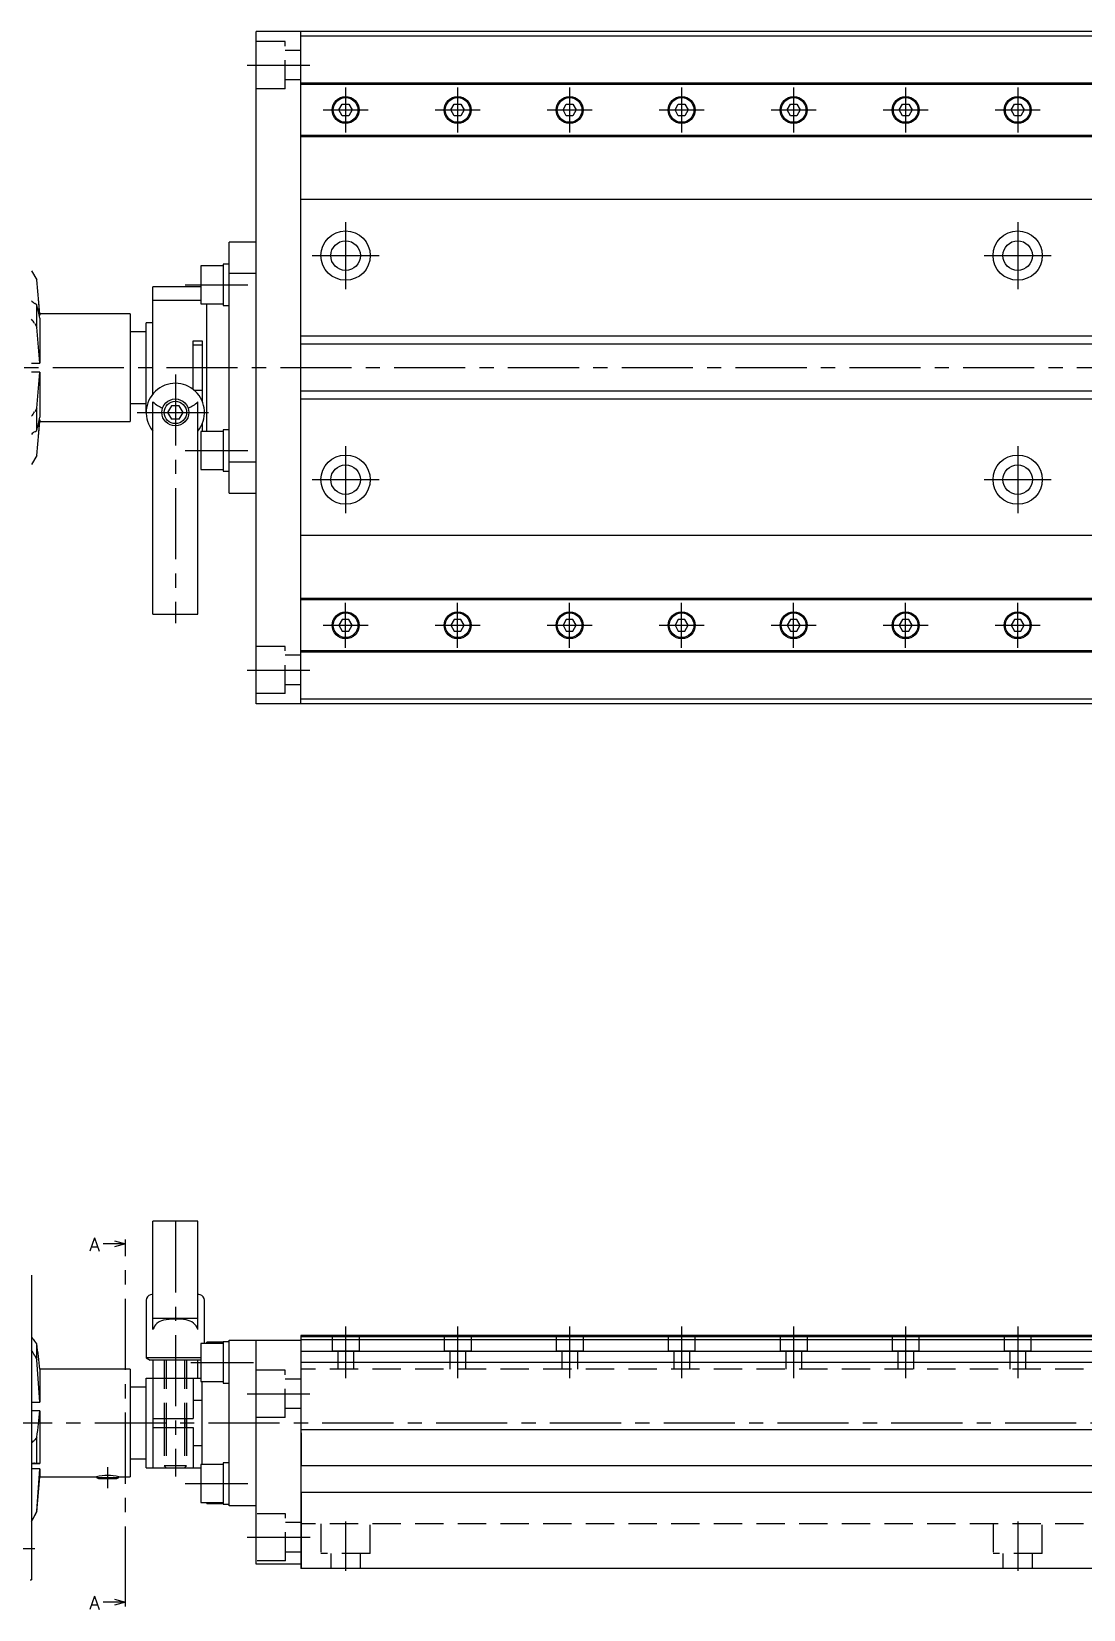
# Model space of a CAD drawing. Extents: x -2 to 809, y -8 to 361.
# Drawn here: x 276.6 to 511.4, y 8.4 to 360.5 of the extents above; entities that cross this region are included whole.
import ezdxf

# ---------------------------------------------------------------- set-up
doc = ezdxf.new("R2010")
doc.units = 0
doc.header["$LTSCALE"] = 0.5
doc.linetypes.add('CENTER', pattern=[50.8, 31.75, -6.35, 6.35, -6.35])
doc.linetypes.add('DASHED', pattern=[19.05, 12.7, -6.35])
for name, color, linetype in [('MSM_CENTER', 1, 'CENTER'), ('MSM_CONTINUOUS', 7, 'CONTINUOUS'), ('MSM_DASHED', 4, 'DASHED'), ('MSM_NARROW', 5, 'CONTINUOUS'), ('MSM_PART_NUMBER', 7, 'CONTINUOUS')]:
    doc.layers.add(name, color=color, linetype=linetype)
doc.styles.get("Standard").update_dxf_attribs({"font": 'txt.shx', "height": 3, "bigfont": 'bigfont.shx'})

msp = doc.modelspace()

# ---------------------------------------------------------------- linework, layer by layer
at = {"layer": 'MSM_CENTER'}
for p, q in [((324.73, 353.02), (338.73, 353.02)), ((346.73, 348.02), (346.73, 338.02)), ((371.73, 348.02), (371.73, 338.02)), ((396.73, 348.02), (396.73, 338.02)), ((421.73, 348.02), (421.73, 338.02)), ((446.73, 348.02), (446.73, 338.02)), ((471.73, 348.02), (471.73, 338.02)), ((496.73, 348.02), (496.73, 338.02)), ((341.73, 343.02), (351.73, 343.02)), ((366.73, 343.02), (376.73, 343.02)), ((391.73, 343.02), (401.73, 343.02)), ((416.73, 343.02), (426.73, 343.02)), ((441.73, 343.02), (451.73, 343.02)), ((466.73, 343.02), (476.73, 343.02)), ((491.73, 343.02), (501.73, 343.02)), ((346.73, 318.02), (346.73, 303.02)), ((496.73, 318.02), (496.73, 303.02)), ((339.23, 310.52), (354.23, 310.52)), ((489.23, 310.52), (504.23, 310.52)), ((310.9, 304.02), (324.9, 304.02)), ((205.16, 285.52), (808.73, 285.52)), ((308.73, 284.02), (308.73, 228.52)), ((300.23, 275.52), (317.23, 275.52)), ((346.73, 268.02), (346.73, 253.02)), ((496.73, 268.02), (496.73, 253.02)), ((310.9, 267.02), (324.9, 267.02)), ((339.23, 260.52), (354.23, 260.52)), ((489.23, 260.52), (504.23, 260.52)), ((346.73, 223.02), (346.73, 233.02)), ((371.73, 223.02), (371.73, 233.02)), ((396.73, 223.02), (396.73, 233.02)), ((421.73, 223.02), (421.73, 233.02)), ((446.73, 223.02), (446.73, 233.02)), ((471.73, 223.02), (471.73, 233.02)), ((496.73, 223.02), (496.73, 233.02)), ((341.73, 228.02), (351.73, 228.02)), ((366.73, 228.02), (376.73, 228.02)), ((391.73, 228.02), (401.73, 228.02)), ((416.73, 228.02), (426.73, 228.02)), ((441.73, 228.02), (451.73, 228.02)), ((466.73, 228.02), (476.73, 228.02)), ((491.73, 228.02), (501.73, 228.02)), ((324.73, 218.02), (338.73, 218.02)), ((308.73, 95), (308.73, 38.03)), ((297.63, 11.04), (297.63, 88.96)), ((346.73, 71.5), (346.73, 60)), ((371.73, 71.5), (371.73, 60)), ((396.73, 71.5), (396.73, 60)), ((421.73, 71.5), (421.73, 60)), ((446.73, 71.5), (446.73, 60)), ((471.73, 71.5), (471.73, 60)), ((496.73, 71.5), (496.73, 60)), ((312.2, 63.5), (326.2, 63.5)), ((324.73, 56.5), (338.73, 56.5)), ((265.33, 50), (808.73, 50)), ((293.63, 35.48), (293.63, 40.12)), ((310.9, 36.5), (324.9, 36.5)), ((346.73, 28), (346.73, 17)), ((496.73, 28), (496.73, 17)), ((211.18, 22), (277.33, 22)), ((324.73, 24.5), (338.78, 24.5))]:
    msp.add_line(p, q, dxfattribs=at)
at = {"layer": 'MSM_CONTINUOUS'}
for p, q in [((336.73, 360.52), (326.73, 360.52)), ((326.73, 210.52), (326.73, 360.52)), ((336.73, 210.52), (336.73, 360.52)), ((336.73, 360.47), (336.78, 360.47)), ((521.73, 359.52), (336.73, 359.52)), ((806.73, 360.52), (336.78, 360.52)), ((336.78, 360.52), (336.78, 360.47)), ((521.73, 349.02), (336.73, 349.02)), ((521.73, 348.72), (336.73, 348.72)), ((345.25, 343.02), (345.99, 344.3)), ((345.99, 341.74), (345.25, 343.02)), ((345.99, 344.3), (347.47, 344.3)), ((347.47, 341.74), (345.99, 341.74)), ((347.47, 344.3), (348.21, 343.02)), ((348.21, 343.02), (347.47, 341.74)), ((370.25, 343.02), (370.99, 344.3)), ((370.99, 341.74), (370.25, 343.02)), ((370.99, 344.3), (372.47, 344.3)), ((372.47, 341.74), (370.99, 341.74)), ((372.47, 344.3), (373.21, 343.02)), ((373.21, 343.02), (372.47, 341.74)), ((395.25, 343.02), (395.99, 344.3)), ((395.99, 341.74), (395.25, 343.02)), ((395.99, 344.3), (397.47, 344.3)), ((397.47, 341.74), (395.99, 341.74)), ((397.47, 344.3), (398.21, 343.02)), ((398.21, 343.02), (397.47, 341.74)), ((420.25, 343.02), (420.99, 344.3)), ((420.99, 341.74), (420.25, 343.02)), ((420.99, 344.3), (422.47, 344.3)), ((422.47, 341.74), (420.99, 341.74)), ((422.47, 344.3), (423.21, 343.02)), ((423.21, 343.02), (422.47, 341.74)), ((445.25, 343.02), (445.99, 344.3)), ((445.99, 341.74), (445.25, 343.02)), ((445.99, 344.3), (447.47, 344.3)), ((447.47, 341.74), (445.99, 341.74)), ((447.47, 344.3), (448.21, 343.02)), ((448.21, 343.02), (447.47, 341.74)), ((470.25, 343.02), (470.99, 344.3)), ((470.99, 341.74), (470.25, 343.02)), ((470.99, 344.3), (472.47, 344.3)), ((472.47, 341.74), (470.99, 341.74)), ((472.47, 344.3), (473.21, 343.02)), ((473.21, 343.02), (472.47, 341.74)), ((495.25, 343.02), (495.99, 344.3)), ((495.99, 341.74), (495.25, 343.02)), ((495.99, 344.3), (497.47, 344.3)), ((497.47, 341.74), (495.99, 341.74)), ((497.47, 344.3), (498.21, 343.02)), ((498.21, 343.02), (497.47, 341.74)), ((521.73, 337.32), (336.73, 337.32)), ((521.73, 337.02), (336.73, 337.02)), ((521.73, 323.02), (336.73, 323.02)), ((320.73, 257.52), (320.73, 313.52)), ((326.73, 313.52), (320.73, 313.52)), ((276.63, 307.12), (277.81, 305.12)), ((314.43, 308.27), (314.43, 299.77)), ((319.43, 308.27), (314.43, 308.27)), ((319.43, 308.62), (319.43, 299.42)), ((320.73, 308.62), (319.43, 308.62)), ((326.73, 306.54), (320.73, 306.54)), ((278.5, 297.52), (277.81, 305.12)), ((303.73, 279.67), (303.73, 303.52)), ((314.43, 303.52), (303.73, 303.52)), ((277.81, 299.53), (277.33, 299.83)), ((277.81, 294.57), (277.81, 299.53)), ((278.5, 297.2), (278.2, 300.89)), ((314.43, 300.49), (303.73, 300.49)), ((314.43, 299.77), (319.43, 299.77)), ((315.73, 271.27), (315.73, 299.77)), ((319.43, 299.42), (320.73, 299.42)), ((278.36, 297.2), (278.5, 297.2)), ((298.63, 297.52), (278.5, 297.52)), ((278.5, 297.52), (278.5, 297.2)), ((278.5, 296.58), (278.5, 286.53)), ((298.63, 297.52), (298.63, 273.52)), ((277.33, 295.4), (277.81, 294.57)), ((278.5, 286.53), (277.81, 294.57)), ((302.23, 293.52), (298.63, 293.52)), ((302.23, 275.52), (302.23, 295.52)), ((303.73, 295.52), (302.23, 295.52)), ((521.73, 292.52), (336.73, 292.52)), ((312.73, 280.65), (312.73, 291.52)), ((312.73, 291.52), (314.73, 291.52)), ((314.73, 290.52), (312.73, 290.52)), ((314.73, 291.52), (314.73, 278.02)), ((276.63, 286.53), (278.5, 286.53)), ((278.5, 284.52), (276.63, 284.52)), ((277.81, 276.48), (278.5, 284.52)), ((278.5, 284.52), (278.5, 274.46)), ((312.88, 280.52), (314.73, 280.52)), ((336.73, 278.52), (521.73, 278.52)), ((277.81, 276.48), (277.33, 275.65)), ((277.81, 271.51), (277.81, 276.48)), ((298.63, 277.52), (302.23, 277.52)), ((303.73, 230.52), (303.73, 277.86)), ((307.87, 277.02), (307, 275.52)), ((307, 275.52), (307.87, 274.02)), ((309.6, 277.02), (307.87, 277.02)), ((310.46, 275.52), (309.6, 277.02)), ((309.6, 274.02), (310.46, 275.52)), ((313.73, 230.52), (313.73, 277.86)), ((277.33, 271.21), (277.81, 271.51)), ((277.81, 265.92), (278.5, 273.52)), ((278.2, 270.15), (278.5, 273.84)), ((278.5, 273.84), (278.36, 273.84)), ((278.5, 273.84), (278.5, 273.52)), ((278.5, 273.52), (298.63, 273.52)), ((309.6, 274.02), (307.87, 274.02)), ((314.43, 271.27), (314.43, 262.77)), ((319.43, 271.27), (314.43, 271.27)), ((314.73, 273.02), (314.73, 271.27)), ((319.43, 271.62), (319.43, 262.42)), ((320.73, 271.62), (319.43, 271.62)), ((277.81, 265.92), (276.63, 263.92)), ((320.73, 264.5), (326.73, 264.5)), ((314.43, 262.77), (319.43, 262.77)), ((319.43, 262.42), (320.73, 262.42)), ((320.73, 257.52), (326.73, 257.52)), ((521.73, 248.02), (336.73, 248.02)), ((521.73, 234.02), (336.73, 234.02)), ((521.73, 233.72), (336.73, 233.72)), ((303.73, 230.52), (313.73, 230.52)), ((345.99, 229.3), (345.25, 228.02)), ((347.47, 229.3), (345.99, 229.3)), ((348.21, 228.02), (347.47, 229.3)), ((370.99, 229.3), (370.25, 228.02)), ((372.47, 229.3), (370.99, 229.3)), ((373.21, 228.02), (372.47, 229.3)), ((395.99, 229.3), (395.25, 228.02)), ((397.47, 229.3), (395.99, 229.3)), ((398.21, 228.02), (397.47, 229.3)), ((420.99, 229.3), (420.25, 228.02)), ((422.47, 229.3), (420.99, 229.3)), ((423.21, 228.02), (422.47, 229.3)), ((445.99, 229.3), (445.25, 228.02)), ((447.47, 229.3), (445.99, 229.3)), ((448.21, 228.02), (447.47, 229.3)), ((470.99, 229.3), (470.25, 228.02)), ((472.47, 229.3), (470.99, 229.3)), ((473.21, 228.02), (472.47, 229.3)), ((495.99, 229.3), (495.25, 228.02)), ((497.47, 229.3), (495.99, 229.3)), ((498.21, 228.02), (497.47, 229.3)), ((345.25, 228.02), (345.99, 226.74)), ((345.99, 226.74), (347.47, 226.74)), ((347.47, 226.74), (348.21, 228.02)), ((370.25, 228.02), (370.99, 226.74)), ((370.99, 226.74), (372.47, 226.74)), ((372.47, 226.74), (373.21, 228.02)), ((395.25, 228.02), (395.99, 226.74)), ((395.99, 226.74), (397.47, 226.74)), ((397.47, 226.74), (398.21, 228.02)), ((420.25, 228.02), (420.99, 226.74)), ((420.99, 226.74), (422.47, 226.74)), ((422.47, 226.74), (423.21, 228.02)), ((445.25, 228.02), (445.99, 226.74)), ((445.99, 226.74), (447.47, 226.74)), ((447.47, 226.74), (448.21, 228.02)), ((470.25, 228.02), (470.99, 226.74)), ((470.99, 226.74), (472.47, 226.74)), ((472.47, 226.74), (473.21, 228.02)), ((495.25, 228.02), (495.99, 226.74)), ((495.99, 226.74), (497.47, 226.74)), ((497.47, 226.74), (498.21, 228.02)), ((521.73, 222.32), (336.73, 222.32)), ((521.73, 222.02), (336.73, 222.02)), ((521.73, 211.52), (336.73, 211.52)), ((336.73, 210.52), (326.73, 210.52)), ((336.78, 210.57), (336.73, 210.57)), ((336.78, 210.57), (336.78, 210.52)), ((806.73, 210.52), (336.78, 210.52)), ((303.73, 70.86), (303.73, 95)), ((313.73, 95), (303.73, 95)), ((313.73, 70.86), (313.73, 95)), ((276.63, 83), (276.63, 15)), ((302.23, 77.37), (302.23, 64.5)), ((315.23, 67.75), (315.23, 77.37)), ((303.73, 73.42), (313.73, 73.42)), ((277.81, 67.67), (277.33, 68.26)), ((277.81, 64.06), (277.81, 67.67)), ((319.43, 67.75), (314.43, 67.75)), ((314.43, 67.75), (314.43, 59.25)), ((315.73, 67.75), (315.73, 68)), ((319.43, 68), (315.73, 68)), ((320.73, 68.1), (319.43, 68.1)), ((319.43, 68.1), (319.43, 58.9)), ((320.73, 31.5), (320.73, 68.5)), ((320.73, 68.5), (336.73, 68.5)), ((326.73, 18.5), (326.73, 68.5)), ((525.28, 69.5), (336.73, 69.5)), ((336.73, 69.5), (336.73, 17.5)), ((525.28, 69.2), (336.73, 69.2)), ((524.78, 68.55), (336.73, 68.55)), ((277.33, 65.03), (277.81, 64.06)), ((278.5, 54.65), (277.81, 64.06)), ((302.23, 64.5), (303.1, 64)), ((314.43, 64.5), (302.23, 64.5)), ((314.37, 64), (303.1, 64)), ((303.73, 64), (303.73, 40)), ((313.73, 60), (313.73, 64)), ((314.37, 64), (314.43, 64.04)), ((524.78, 65.95), (336.73, 65.95)), ((806.73, 63.5), (336.73, 63.5)), ((298.63, 62), (278.49, 62)), ((278.5, 61.96), (278.5, 54.65)), ((298.63, 62), (298.63, 38)), ((302.23, 60), (314.43, 60)), ((302.23, 40), (302.23, 60)), ((312.73, 60), (312.73, 51)), ((302.23, 58), (298.63, 58)), ((314.43, 59.25), (319.43, 59.25)), ((314.73, 40.75), (314.73, 59.25)), ((319.43, 58.9), (320.73, 58.9)), ((276.63, 54.65), (278.5, 54.65)), ((314.73, 55), (312.73, 55)), ((278.5, 52.74), (276.63, 52.74)), ((278.5, 52.74), (278.5, 40.92)), ((303.73, 51), (312.73, 51)), ((306.23, 51), (306.23, 49)), ((306.23, 51), (306.23, 49)), ((311.23, 49), (311.23, 51)), ((311.23, 51), (311.23, 49)), ((277.81, 46.86), (277.33, 46.25)), ((277.81, 41.02), (277.81, 46.86)), ((303.73, 49), (312.73, 49)), ((312.73, 49), (312.73, 40)), ((806.73, 48.5), (336.73, 48.5)), ((336.78, 47.81), (336.73, 47.81)), ((336.78, 47.81), (336.78, 40.5)), ((312.73, 45), (314.73, 45)), ((278.5, 39.74), (276.63, 39.74)), ((276.79, 40.92), (278.5, 40.92)), ((277.3, 41.03), (277.81, 41.02)), ((277.81, 30.39), (278.5, 39.74)), ((278.5, 39.74), (278.5, 38)), ((298.63, 42), (302.23, 42)), ((302.23, 40), (314.43, 40)), ((319.43, 40.75), (314.43, 40.75)), ((314.43, 40.75), (314.43, 32.25)), ((320.73, 41.1), (319.43, 41.1)), ((319.43, 41.1), (319.43, 31.9)), ((336.73, 40.5), (806.73, 40.5)), ((277.81, 30.15), (278.5, 38)), ((278.5, 38), (291.13, 38)), ((291.13, 38), (291.13, 37.86)), ((291.13, 37.86), (291.58, 37.6)), ((291.13, 37.86), (296.13, 37.86)), ((291.58, 37.6), (295.69, 37.6)), ((295.69, 37.6), (296.13, 37.86)), ((296.13, 37.86), (296.13, 38)), ((296.13, 38), (298.63, 38)), ((314.43, 32.25), (319.43, 32.25)), ((315.73, 32), (315.73, 32.25)), ((315.73, 32), (319.43, 32)), ((319.43, 31.9), (320.73, 31.9)), ((806.73, 34.5), (336.73, 34.5)), ((336.78, 34.5), (336.78, 17.5)), ((277.33, 29.43), (276.63, 28.1)), ((277.81, 30.39), (277.33, 29.43)), ((277.81, 30.15), (277.81, 30.39)), ((326.73, 31.5), (320.73, 31.5)), ((336.73, 18.5), (326.73, 18.5)), ((276.35, 15), (276.63, 15)), ((806.73, 17.5), (336.73, 17.5))]:
    msp.add_line(p, q, dxfattribs=at)
for centre, radius in [((346.73, 343.02), 3), ((346.73, 343.02), 2.75), ((371.73, 343.02), 3), ((371.73, 343.02), 2.75), ((396.73, 343.02), 3), ((396.73, 343.02), 2.75), ((421.73, 343.02), 3), ((421.73, 343.02), 2.75), ((446.73, 343.02), 3), ((446.73, 343.02), 2.75), ((471.73, 343.02), 3), ((471.73, 343.02), 2.75), ((496.73, 343.02), 3), ((496.73, 343.02), 2.75), ((346.73, 310.52), 5.5), ((346.73, 310.52), 3.3), ((496.73, 310.52), 5.5), ((496.73, 310.52), 3.3), ((308.73, 275.52), 3), ((308.73, 275.52), 2.5), ((346.73, 260.52), 5.5), ((496.73, 260.52), 5.5), ((346.73, 260.52), 3.3), ((496.73, 260.52), 3.3), ((346.73, 228.02), 3), ((346.73, 228.02), 2.75), ((371.73, 228.02), 3), ((371.73, 228.02), 2.75), ((396.73, 228.02), 3), ((396.73, 228.02), 2.75), ((421.73, 228.02), 3), ((421.73, 228.02), 2.75), ((446.73, 228.02), 3), ((446.73, 228.02), 2.75), ((471.73, 228.02), 3), ((471.73, 228.02), 2.75), ((496.73, 228.02), 3), ((496.73, 228.02), 2.75)]:
    msp.add_circle(centre, radius, dxfattribs=at)
for centre, radius, start, end in [((279.49, 303.11), 3.92, 223.3442, 236.5912), ((231.83, 287.26), 47.58, 11.2966, 14.9402), ((229.72, 262.2), 58.03, 34.8863, 36.0668), ((308.73, 275.52), 6.5, 320.2849, 219.7151), ((271.82, 278.84), 6.36, 319.1465, 329.9192), ((308.59, 283.13), 7.17, 227.3401, 247.8909), ((308.87, 283.13), 7.17, 292.1091, 312.6599), ((279.36, 268.09), 3.73, 123.0561, 137.0332), ((231.42, 283.88), 48, 345.0758, 348.6874), ((303.53, 77.37), 1.3, 104.5706, 180), ((308.73, 57.36), 21.97, 103.1548, 104.5706), ((308.73, 57.36), 21.97, 75.4294, 76.8452), ((313.93, 77.37), 1.3, 0, 75.4294), ((306.61, 69.98), 3, 100.4873, 163.0346), ((308.72, 59.63), 13.57, 79.6693, 101.3236), ((310.81, 69.94), 3.06, 17.4567, 83.5479), ((287.64, 76.68), 13.32, 214.254, 219.2372), ((111.96, 44.84), 167.41, 5.8834, 7.8375), ((265.85, 59.27), 12.85, 26.6479, 32.8857), ((100.68, 70.52), 178.7, 352.3917, 354.2904), ((275.08, 48), 2.85, 303.1221, 322.1721), ((277.34, 39.56), 1.47, 91.4331, 118.6545), ((275.66, 24.79), 16.38, 80.0215, 82.4525), ((293.63, 26.25), 12.01, 77.9998, 102.0002), ((101.01, 123.65), 200, 331.4157, 332.1288)]:
    msp.add_arc(centre, radius, start, end, dxfattribs=at)
at = {"layer": 'MSM_DASHED'}
for p, q in [((333.26, 358.27), (326.66, 358.27)), ((333.26, 347.77), (333.26, 358.27)), ((336.66, 356.32), (333.26, 356.32)), ((336.66, 349.72), (333.26, 349.72)), ((333.26, 347.77), (326.66, 347.77)), ((333.26, 223.27), (326.66, 223.27)), ((333.26, 212.77), (333.26, 223.27)), ((336.66, 221.32), (333.26, 221.32)), ((333.26, 212.77), (326.66, 212.77)), ((336.66, 214.72), (333.26, 214.72)), ((343.73, 69.5), (343.73, 66)), ((349.73, 69.5), (349.73, 66)), ((368.73, 69.5), (368.73, 66)), ((374.73, 69.5), (374.73, 66)), ((393.73, 69.5), (393.73, 66)), ((399.73, 69.5), (399.73, 66)), ((418.73, 69.5), (418.73, 66)), ((424.73, 66), (424.73, 69.5)), ((443.73, 69.5), (443.73, 66)), ((449.73, 69.5), (449.73, 66)), ((468.73, 69.5), (468.73, 66)), ((474.73, 66), (474.73, 69.5)), ((493.73, 69.5), (493.73, 66)), ((499.73, 66), (499.73, 69.5)), ((306.23, 64), (306.23, 51)), ((306.66, 64), (306.66, 51)), ((310.8, 64), (310.8, 51)), ((311.23, 64), (311.23, 51)), ((349.73, 66), (343.73, 66)), ((344.98, 66), (344.98, 62)), ((348.48, 66), (348.48, 62)), ((374.73, 66), (368.73, 66)), ((369.98, 66), (369.98, 62)), ((373.48, 66), (373.48, 62)), ((399.73, 66), (393.73, 66)), ((394.98, 66), (394.98, 62)), ((398.48, 66), (398.48, 62)), ((424.73, 66), (418.73, 66)), ((419.98, 66), (419.98, 62)), ((423.48, 66), (423.48, 62)), ((449.73, 66), (443.73, 66)), ((444.98, 66), (444.98, 62)), ((448.48, 66), (448.48, 62)), ((474.73, 66), (468.73, 66)), ((469.98, 66), (469.98, 62)), ((473.48, 66), (473.48, 62)), ((499.73, 66), (493.73, 66)), ((494.98, 66), (494.98, 62)), ((498.48, 66), (498.48, 62)), ((333.26, 61.75), (326.66, 61.75)), ((333.26, 51.25), (333.26, 61.75)), ((806.73, 62), (336.73, 62)), ((336.66, 59.8), (333.26, 59.8)), ((336.66, 53.2), (333.26, 53.2)), ((333.26, 51.25), (326.66, 51.25)), ((306.23, 49), (306.23, 40)), ((306.66, 49), (306.66, 40)), ((310.8, 49), (310.8, 40)), ((311.23, 49), (311.23, 40)), ((311.23, 40.43), (306.23, 40.43)), ((306.23, 40.43), (306.66, 40)), ((310.8, 40), (311.23, 40.43)), ((333.33, 29.75), (326.73, 29.75)), ((333.33, 19.25), (333.33, 29.75)), ((336.73, 27.8), (333.33, 27.8)), ((806.73, 27.5), (336.73, 27.5)), ((341.23, 27.5), (341.23, 20.9)), ((352.23, 20.9), (352.23, 27.5)), ((491.23, 27.5), (491.23, 20.9)), ((502.23, 20.9), (502.23, 27.5)), ((336.73, 21.2), (333.33, 21.2)), ((333.33, 19.25), (326.73, 19.25)), ((336.78, 18.55), (336.73, 18.55)), ((352.23, 20.9), (341.23, 20.9)), ((343.43, 20.9), (343.43, 17.5)), ((350.03, 17.5), (350.03, 20.9)), ((502.23, 20.9), (491.23, 20.9)), ((493.43, 20.9), (493.43, 17.5)), ((500.03, 17.5), (500.03, 20.9))]:
    msp.add_line(p, q, dxfattribs=at)
at = {"layer": 'MSM_NARROW'}
for p, q in [((521.73, 290.77), (336.73, 290.77)), ((521.73, 280.27), (336.73, 280.27)), ((306.66, 51), (306.66, 49)), ((310.8, 51), (310.8, 49))]:
    msp.add_line(p, q, dxfattribs=at)
at = {"layer": 'MSM_PART_NUMBER'}
for p, q in [((297.63, 89.96), (292.63, 89.96)), ((295.13, 90.63), (297.63, 89.96)), ((297.63, 89.96), (295.13, 89.29)), ((297.63, 88.96), (297.63, 90.96)), ((295.13, 10.71), (297.63, 10.04)), ((297.63, 9.04), (297.63, 11.04)), ((297.63, 10.04), (292.63, 10.04)), ((297.63, 10.04), (295.13, 9.37))]:
    msp.add_line(p, q, dxfattribs=at)

# ---------------------------------------------------------------- texts
for p in [(289.54, 88.31), (289.54, 8.38)]:
    msp.add_text('A', height=3, dxfattribs=at).set_placement(p)

doc.saveas('drawing.dxf')
